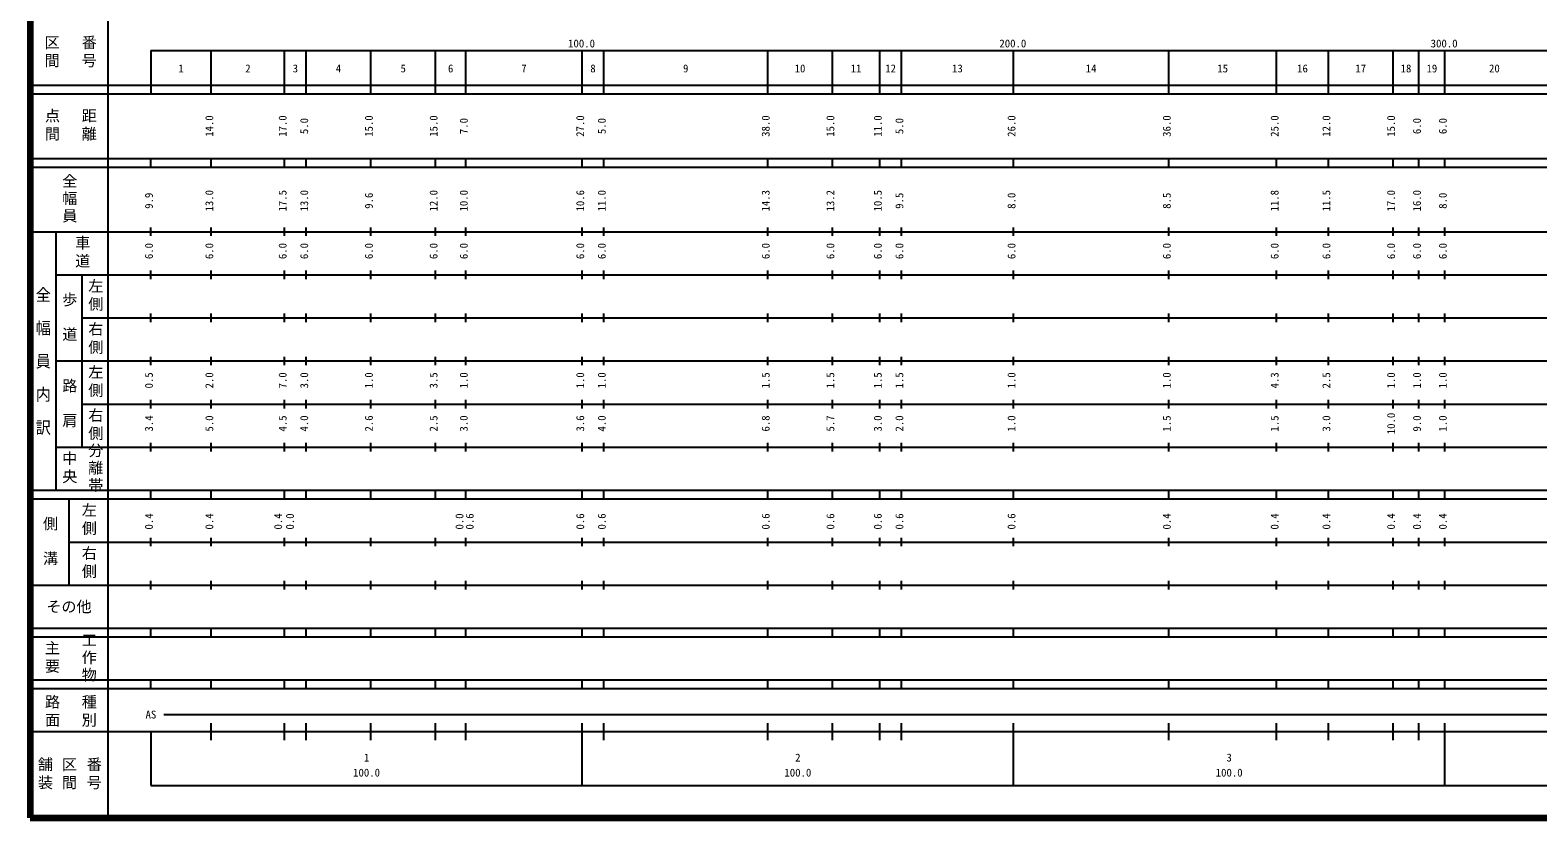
# Model space of a CAD drawing. Units: millimetres on the paper, enlarged 1000 times. Extents: x 40000 to 680000, y 20000 to 380000.
# Drawn here: x 40000 to 389573, y 20000 to 202759 of the extents above; entities that cross this region are included whole.
import ezdxf
from ezdxf.enums import TextEntityAlignment as Align

# ---------------------------------------------------------------- set-up
doc = ezdxf.new("R2010")
doc.units = ezdxf.units.MM
doc.header["$LTSCALE"] = 1000
doc.layers.add('M-TTL', color=2, linetype='Continuous', lineweight=140)
doc.layers.add('M-TTL-BAND', color=7, linetype='Continuous', lineweight=25)
doc.styles.add('@ＭＳ ゴシック', font='')
doc.styles.add('ＭＳ ゴシック', font='')
doc.styles.get('@ＭＳ ゴシック').set_extended_font_data('@MS Gothic')
doc.styles.get('ＭＳ ゴシック').set_extended_font_data('MS Gothic')

msp = doc.modelspace()

# ---------------------------------------------------------------- linework, layer by layer
at = {"layer": 'M-TTL'}
for p, q in [((40000, 380000), (40000, 20000)), ((40000, 20000), (680000, 20000))]:
    msp.add_line(p, q, dxfattribs=at)
at = {"layer": 'M-TTL-BAND'}
for p, q in [((58000, 370000), (58000, 20000)), ((68000, 198000), (579000, 198000)), ((68000, 198000), (68000, 188000)), ((82000, 188000), (82000, 198000)), ((99000, 188000), (99000, 198000)), ((104000, 188000), (104000, 198000)), ((119000, 188000), (119000, 198000)), ((134000, 188000), (134000, 198000)), ((141000, 188000), (141000, 198000)), ((168000, 188000), (168000, 198000)), ((173000, 188000), (173000, 198000)), ((211000, 188000), (211000, 198000)), ((226000, 188000), (226000, 198000)), ((237000, 188000), (237000, 198000)), ((242000, 188000), (242000, 198000)), ((268000, 188000), (268000, 198000)), ((304000, 188000), (304000, 198000)), ((329000, 188000), (329000, 198000)), ((341000, 188000), (341000, 198000)), ((356000, 188000), (356000, 198000)), ((362000, 188000), (362000, 198000)), ((368000, 188000), (368000, 198000)), ((40000, 190000), (579000, 190000)), ((40000, 188000), (579000, 188000)), ((40000, 173000), (579000, 173000)), ((68000, 171000), (68000, 173000)), ((82000, 171000), (82000, 173000)), ((99000, 171000), (99000, 173000)), ((104000, 171000), (104000, 173000)), ((119000, 171000), (119000, 173000)), ((134000, 171000), (134000, 173000)), ((141000, 171000), (141000, 173000)), ((168000, 171000), (168000, 173000)), ((173000, 171000), (173000, 173000)), ((211000, 171000), (211000, 173000)), ((226000, 171000), (226000, 173000)), ((237000, 171000), (237000, 173000)), ((242000, 171000), (242000, 173000)), ((268000, 171000), (268000, 173000)), ((304000, 171000), (304000, 173000)), ((329000, 171000), (329000, 173000)), ((341000, 171000), (341000, 173000)), ((356000, 171000), (356000, 173000)), ((362000, 171000), (362000, 173000)), ((368000, 171000), (368000, 173000)), ((40000, 171000), (579000, 171000)), ((40000, 156000), (579000, 156000)), ((46000, 96000), (46000, 156000)), ((68000, 155000), (68000, 157000)), ((82000, 155000), (82000, 157000)), ((99000, 155000), (99000, 157000)), ((104000, 155000), (104000, 157000)), ((119000, 155000), (119000, 157000)), ((134000, 155000), (134000, 157000)), ((141000, 155000), (141000, 157000)), ((168000, 155000), (168000, 157000)), ((173000, 155000), (173000, 157000)), ((211000, 155000), (211000, 157000)), ((226000, 155000), (226000, 157000)), ((237000, 155000), (237000, 157000)), ((242000, 155000), (242000, 157000)), ((268000, 155000), (268000, 157000)), ((304000, 155000), (304000, 157000)), ((329000, 155000), (329000, 157000)), ((341000, 155000), (341000, 157000)), ((356000, 155000), (356000, 157000)), ((362000, 155000), (362000, 157000)), ((368000, 155000), (368000, 157000)), ((68000, 145000), (68000, 147000)), ((82000, 145000), (82000, 147000)), ((99000, 145000), (99000, 147000)), ((104000, 145000), (104000, 147000)), ((119000, 145000), (119000, 147000)), ((134000, 145000), (134000, 147000)), ((141000, 145000), (141000, 147000)), ((168000, 145000), (168000, 147000)), ((173000, 145000), (173000, 147000)), ((211000, 145000), (211000, 147000)), ((226000, 145000), (226000, 147000)), ((237000, 145000), (237000, 147000)), ((242000, 145000), (242000, 147000)), ((268000, 145000), (268000, 147000)), ((304000, 145000), (304000, 147000)), ((329000, 145000), (329000, 147000)), ((341000, 145000), (341000, 147000)), ((356000, 145000), (356000, 147000)), ((362000, 145000), (362000, 147000)), ((368000, 145000), (368000, 147000)), ((46000, 146000), (579000, 146000)), ((52000, 146000), (52000, 106000)), ((68000, 135000), (68000, 137000)), ((82000, 135000), (82000, 137000)), ((99000, 135000), (99000, 137000)), ((104000, 135000), (104000, 137000)), ((119000, 135000), (119000, 137000)), ((134000, 135000), (134000, 137000)), ((141000, 135000), (141000, 137000)), ((168000, 135000), (168000, 137000)), ((173000, 135000), (173000, 137000)), ((211000, 135000), (211000, 137000)), ((226000, 135000), (226000, 137000)), ((237000, 135000), (237000, 137000)), ((242000, 135000), (242000, 137000)), ((268000, 135000), (268000, 137000)), ((304000, 135000), (304000, 137000)), ((329000, 135000), (329000, 137000)), ((341000, 135000), (341000, 137000)), ((356000, 135000), (356000, 137000)), ((362000, 135000), (362000, 137000)), ((368000, 135000), (368000, 137000)), ((52000, 136000), (579000, 136000)), ((46000, 126000), (579000, 126000)), ((68000, 125000), (68000, 127000)), ((82000, 125000), (82000, 127000)), ((99000, 125000), (99000, 127000)), ((104000, 125000), (104000, 127000)), ((119000, 125000), (119000, 127000)), ((134000, 125000), (134000, 127000)), ((141000, 125000), (141000, 127000)), ((168000, 125000), (168000, 127000)), ((173000, 125000), (173000, 127000)), ((211000, 125000), (211000, 127000)), ((226000, 125000), (226000, 127000)), ((237000, 125000), (237000, 127000)), ((242000, 125000), (242000, 127000)), ((268000, 125000), (268000, 127000)), ((304000, 125000), (304000, 127000)), ((329000, 125000), (329000, 127000)), ((341000, 125000), (341000, 127000)), ((356000, 125000), (356000, 127000)), ((362000, 125000), (362000, 127000)), ((368000, 125000), (368000, 127000)), ((52000, 116000), (579000, 116000)), ((68000, 115000), (68000, 117000)), ((82000, 115000), (82000, 117000)), ((99000, 115000), (99000, 117000)), ((104000, 115000), (104000, 117000)), ((119000, 115000), (119000, 117000)), ((134000, 115000), (134000, 117000)), ((141000, 115000), (141000, 117000)), ((168000, 115000), (168000, 117000)), ((173000, 115000), (173000, 117000)), ((211000, 115000), (211000, 117000)), ((226000, 115000), (226000, 117000)), ((237000, 115000), (237000, 117000)), ((242000, 115000), (242000, 117000)), ((268000, 115000), (268000, 117000)), ((304000, 115000), (304000, 117000)), ((329000, 115000), (329000, 117000)), ((341000, 115000), (341000, 117000)), ((356000, 115000), (356000, 117000)), ((362000, 115000), (362000, 117000)), ((368000, 115000), (368000, 117000)), ((46000, 106000), (579000, 106000)), ((68000, 105000), (68000, 107000)), ((82000, 105000), (82000, 107000)), ((99000, 105000), (99000, 107000)), ((104000, 105000), (104000, 107000)), ((119000, 105000), (119000, 107000)), ((134000, 105000), (134000, 107000)), ((141000, 105000), (141000, 107000)), ((168000, 105000), (168000, 107000)), ((173000, 105000), (173000, 107000)), ((211000, 105000), (211000, 107000)), ((226000, 105000), (226000, 107000)), ((237000, 105000), (237000, 107000)), ((242000, 105000), (242000, 107000)), ((268000, 105000), (268000, 107000)), ((304000, 105000), (304000, 107000)), ((329000, 105000), (329000, 107000)), ((341000, 105000), (341000, 107000)), ((356000, 105000), (356000, 107000)), ((362000, 105000), (362000, 107000)), ((368000, 105000), (368000, 107000)), ((40000, 96000), (579000, 96000)), ((68000, 94000), (68000, 96000)), ((82000, 94000), (82000, 96000)), ((99000, 94000), (99000, 96000)), ((104000, 94000), (104000, 96000)), ((119000, 94000), (119000, 96000)), ((134000, 94000), (134000, 96000)), ((141000, 94000), (141000, 96000)), ((168000, 94000), (168000, 96000)), ((173000, 94000), (173000, 96000)), ((211000, 94000), (211000, 96000)), ((226000, 94000), (226000, 96000)), ((237000, 94000), (237000, 96000)), ((242000, 94000), (242000, 96000)), ((268000, 94000), (268000, 96000)), ((304000, 94000), (304000, 96000)), ((329000, 94000), (329000, 96000)), ((341000, 94000), (341000, 96000)), ((356000, 94000), (356000, 96000)), ((362000, 94000), (362000, 96000)), ((368000, 94000), (368000, 96000)), ((40000, 94000), (579000, 94000)), ((49000, 94000), (49000, 74000)), ((49000, 84000), (579000, 84000)), ((68000, 83000), (68000, 85000)), ((82000, 83000), (82000, 85000)), ((99000, 83000), (99000, 85000)), ((104000, 83000), (104000, 85000)), ((119000, 83000), (119000, 85000)), ((134000, 83000), (134000, 85000)), ((141000, 83000), (141000, 85000)), ((168000, 83000), (168000, 85000)), ((173000, 83000), (173000, 85000)), ((211000, 83000), (211000, 85000)), ((226000, 83000), (226000, 85000)), ((237000, 83000), (237000, 85000)), ((242000, 83000), (242000, 85000)), ((268000, 83000), (268000, 85000)), ((304000, 83000), (304000, 85000)), ((329000, 83000), (329000, 85000)), ((341000, 83000), (341000, 85000)), ((356000, 83000), (356000, 85000)), ((362000, 83000), (362000, 85000)), ((368000, 83000), (368000, 85000)), ((40000, 74000), (579000, 74000)), ((68000, 73000), (68000, 75000)), ((82000, 73000), (82000, 75000)), ((99000, 73000), (99000, 75000)), ((104000, 73000), (104000, 75000)), ((119000, 73000), (119000, 75000)), ((134000, 73000), (134000, 75000)), ((141000, 73000), (141000, 75000)), ((168000, 73000), (168000, 75000)), ((173000, 73000), (173000, 75000)), ((211000, 73000), (211000, 75000)), ((226000, 73000), (226000, 75000)), ((237000, 73000), (237000, 75000)), ((242000, 73000), (242000, 75000)), ((268000, 73000), (268000, 75000)), ((304000, 73000), (304000, 75000)), ((329000, 73000), (329000, 75000)), ((341000, 73000), (341000, 75000)), ((356000, 73000), (356000, 75000)), ((362000, 73000), (362000, 75000)), ((368000, 73000), (368000, 75000)), ((40000, 64000), (579000, 64000)), ((68000, 62000), (68000, 64000)), ((82000, 62000), (82000, 64000)), ((99000, 62000), (99000, 64000)), ((104000, 62000), (104000, 64000)), ((119000, 62000), (119000, 64000)), ((134000, 62000), (134000, 64000)), ((141000, 62000), (141000, 64000)), ((168000, 62000), (168000, 64000)), ((173000, 62000), (173000, 64000)), ((211000, 62000), (211000, 64000)), ((226000, 62000), (226000, 64000)), ((237000, 62000), (237000, 64000)), ((242000, 62000), (242000, 64000)), ((268000, 62000), (268000, 64000)), ((304000, 62000), (304000, 64000)), ((329000, 62000), (329000, 64000)), ((341000, 62000), (341000, 64000)), ((356000, 62000), (356000, 64000)), ((362000, 62000), (362000, 64000)), ((368000, 62000), (368000, 64000)), ((40000, 62000), (579000, 62000)), ((40000, 52000), (579000, 52000)), ((40000, 50000), (579000, 50000)), ((68000, 50000), (68000, 52000)), ((82000, 50000), (82000, 52000)), ((99000, 50000), (99000, 52000)), ((104000, 50000), (104000, 52000)), ((119000, 50000), (119000, 52000)), ((134000, 50000), (134000, 52000)), ((141000, 50000), (141000, 52000)), ((168000, 50000), (168000, 52000)), ((173000, 50000), (173000, 52000)), ((211000, 50000), (211000, 52000)), ((226000, 50000), (226000, 52000)), ((237000, 50000), (237000, 52000)), ((242000, 50000), (242000, 52000)), ((268000, 50000), (268000, 52000)), ((304000, 50000), (304000, 52000)), ((329000, 50000), (329000, 52000)), ((341000, 50000), (341000, 52000)), ((356000, 50000), (356000, 52000)), ((362000, 50000), (362000, 52000)), ((368000, 50000), (368000, 52000)), ((71000, 44000), (535000, 44000)), ((82000, 38000), (82000, 42000)), ((99000, 38000), (99000, 42000)), ((104000, 38000), (104000, 42000)), ((119000, 38000), (119000, 42000)), ((134000, 38000), (134000, 42000)), ((141000, 38000), (141000, 42000)), ((168000, 27500), (168000, 42000)), ((173000, 38000), (173000, 42000)), ((211000, 38000), (211000, 42000)), ((226000, 38000), (226000, 42000)), ((237000, 38000), (237000, 42000)), ((242000, 38000), (242000, 42000)), ((268000, 27500), (268000, 42000)), ((304000, 38000), (304000, 42000)), ((329000, 38000), (329000, 42000)), ((341000, 38000), (341000, 42000)), ((356000, 38000), (356000, 42000)), ((362000, 38000), (362000, 42000)), ((368000, 27500), (368000, 42000)), ((40000, 40000), (579000, 40000)), ((68000, 40000), (68000, 27500)), ((68000, 27500), (579000, 27500))]:
    msp.add_line(p, q, dxfattribs=at)

# ---------------------------------------------------------------- texts
at = {"layer": 'M-TTL-BAND', "style": 'ＭＳ ゴシック'}
for s, p in [('100.0', (167844, 198195)), ('200.0', (267844, 198195)), ('300.0', (367844, 198195)), ('1', (75000, 192405)), ('2', (90500, 192405)), ('3', (101500, 192405)), ('4', (111500, 192405)), ('5', (126500, 192405)), ('6', (137500, 192405)), ('7', (154500, 192405)), ('8', (170500, 192405)), ('9', (192000, 192405)), ('10', (218500, 192405)), ('11', (231500, 192405)), ('12', (239500, 192405)), ('13', (255000, 192405)), ('14', (286000, 192405)), ('15', (316500, 192405)), ('16', (335000, 192405)), ('17', (348500, 192405)), ('18', (359000, 192405)), ('19', (365000, 192405)), ('20', (379500, 192405)), ('AS', (68000, 42500)), ('1', (118000, 32523)), ('2', (218000, 32523)), ('3', (318000, 32523)), ('100.0', (118000, 29033)), ('100.0', (218000, 29033)), ('100.0', (318000, 29033))]:
    msp.add_text(s, height=1833, dxfattribs=at).set_placement(p, align=Align.BOTTOM_CENTER)
for s, p in [('14.0', (83000, 180500)), ('17.0', (100000, 180500)), ('5.0', (105000, 180500)), ('15.0', (120000, 180500)), ('15.0', (135000, 180500)), ('7.0', (142000, 180500)), ('27.0', (169000, 180500)), ('5.0', (174000, 180500)), ('38.0', (212000, 180500)), ('15.0', (227000, 180500)), ('11.0', (238000, 180500)), ('5.0', (243000, 180500)), ('26.0', (269000, 180500)), ('36.0', (305000, 180500)), ('25.0', (330000, 180500)), ('12.0', (342000, 180500)), ('15.0', (357000, 180500)), ('6.0', (363000, 180500)), ('6.0', (369000, 180500)), ('9.9', (69000, 163174)), ('13.0', (83000, 163174)), ('17.5', (100000, 163174)), ('13.0', (105000, 163174)), ('9.6', (120000, 163174)), ('12.0', (135000, 163174)), ('10.0', (142000, 163174)), ('10.6', (169000, 163174)), ('11.0', (174000, 163174)), ('14.3', (212000, 163174)), ('13.2', (227000, 163174)), ('10.5', (238000, 163174)), ('9.5', (243000, 163174)), ('8.0', (269000, 163174)), ('8.5', (305000, 163174)), ('11.8', (330000, 163174)), ('11.5', (342000, 163174)), ('17.0', (357000, 163174)), ('16.0', (363000, 163174)), ('8.0', (369000, 163174)), ('6.0', (69000, 151500)), ('6.0', (83000, 151500)), ('6.0', (100000, 151500)), ('6.0', (105000, 151500)), ('6.0', (120000, 151500)), ('6.0', (135000, 151500)), ('6.0', (142000, 151500)), ('6.0', (169000, 151500)), ('6.0', (174000, 151500)), ('6.0', (212000, 151500)), ('6.0', (227000, 151500)), ('6.0', (238000, 151500)), ('6.0', (243000, 151500)), ('6.0', (269000, 151500)), ('6.0', (305000, 151500)), ('6.0', (330000, 151500)), ('6.0', (342000, 151500)), ('6.0', (357000, 151500)), ('6.0', (363000, 151500)), ('6.0', (369000, 151500)), ('0.5', (69000, 121500)), ('2.0', (83000, 121500)), ('7.0', (100000, 121500)), ('3.0', (105000, 121500)), ('1.0', (120000, 121500)), ('3.5', (135000, 121500)), ('1.0', (142000, 121500)), ('1.0', (169000, 121500)), ('1.0', (174000, 121500)), ('1.5', (212000, 121500)), ('1.5', (227000, 121500)), ('1.5', (238000, 121500)), ('1.5', (243000, 121500)), ('1.0', (269000, 121500)), ('1.0', (305000, 121500)), ('4.3', (330000, 121500)), ('2.5', (342000, 121500)), ('1.0', (357000, 121500)), ('1.0', (363000, 121500)), ('1.0', (369000, 121500)), ('3.4', (69000, 111500)), ('5.0', (83000, 111500)), ('4.5', (100000, 111500)), ('4.0', (105000, 111500)), ('2.6', (120000, 111500)), ('2.5', (135000, 111500)), ('3.0', (142000, 111500)), ('3.6', (169000, 111500)), ('4.0', (174000, 111500)), ('6.8', (212000, 111500)), ('5.7', (227000, 111500)), ('3.0', (238000, 111500)), ('2.0', (243000, 111500)), ('1.0', (269000, 111500)), ('1.5', (305000, 111500)), ('1.5', (330000, 111500)), ('3.0', (342000, 111500)), ('10.0', (357000, 111500)), ('9.0', (363000, 111500)), ('1.0', (369000, 111500)), ('0.4', (69000, 88764)), ('0.4', (83000, 88764)), ('0.4', (98957, 88764)), ('0.0', (101692, 88764)), ('0.0', (141000, 88764)), ('0.6', (143370, 88764)), ('0.6', (169000, 88764)), ('0.6', (174000, 88764)), ('0.6', (212000, 88764)), ('0.6', (227000, 88764)), ('0.6', (238000, 88764)), ('0.6', (243000, 88764)), ('0.6', (269000, 88764)), ('0.4', (305000, 88764)), ('0.4', (330000, 88764)), ('0.4', (342000, 88764)), ('0.4', (357000, 88764)), ('0.4', (363000, 88764)), ('0.4', (369000, 88764))]:
    msp.add_text(s, height=1833, rotation=90, dxfattribs=at).set_placement(p, align=Align.BOTTOM_CENTER)
at = {"layer": 'M-TTL-BAND', "style": '@ＭＳ ゴシック', "width": 1.1}
msp.add_text('全\u3000幅\u3000員\u3000内\u3000訳', height=2566, rotation=270, dxfattribs=at).set_placement((43000, 126000), align=Align.MIDDLE_CENTER)
at = {"layer": 'M-TTL-BAND', "style": 'ＭＳ ゴシック'}
msp.add_text('その他', height=2566, dxfattribs=at).set_placement((49000, 69000), align=Align.MIDDLE_CENTER)
at = {"layer": 'M-TTL-BAND', "char_height": 2566, "attachment_point": 5, "rotation": 270, "style": '@ＭＳ ゴシック'}
for s, insert in [('\\T1.2;区間', (45000, 197500)), ('\\T1.2;番号', (53500, 197500)), ('\\T1.2;点間', (45000, 180500)), ('\\T1.2;距離', (53500, 180500)), ('\\T1.15;全幅員', (49000, 163500)), ('\\T1.2;車道', (52000, 151000)), ('\\T1.2;左側', (55000, 141000)), ('\\T1.15;歩\u3000道', (49000, 136000)), ('\\T1.2;右側', (55000, 131000)), ('\\T1.2;左側', (55000, 121000)), ('\\T1.15;路\u3000肩', (49000, 116000)), ('\\T1.2;右側', (55000, 111000)), ('\\T1.2;中央', (49000, 101000)), ('\\T1.15;分離帯', (55000, 101000)), ('\\T1.2;左側', (53500, 89000)), ('\\T1.15;側\u3000溝', (44500, 84000)), ('\\T1.2;右側', (53500, 79000)), ('\\T1.2;主要', (45000, 57000)), ('\\T1.15;工作物', (53500, 57000)), ('\\T1.2;路面', (45000, 44500)), ('\\T1.2;種別', (53500, 44500)), ('\\T1.2;舗装', (43333, 30000)), ('\\T1.2;区間', (49000, 30000)), ('\\T1.2;番号', (54667, 30000))]:
    msp.add_mtext(s, dxfattribs=dict(at, insert=insert))

doc.saveas('drawing.dxf')
